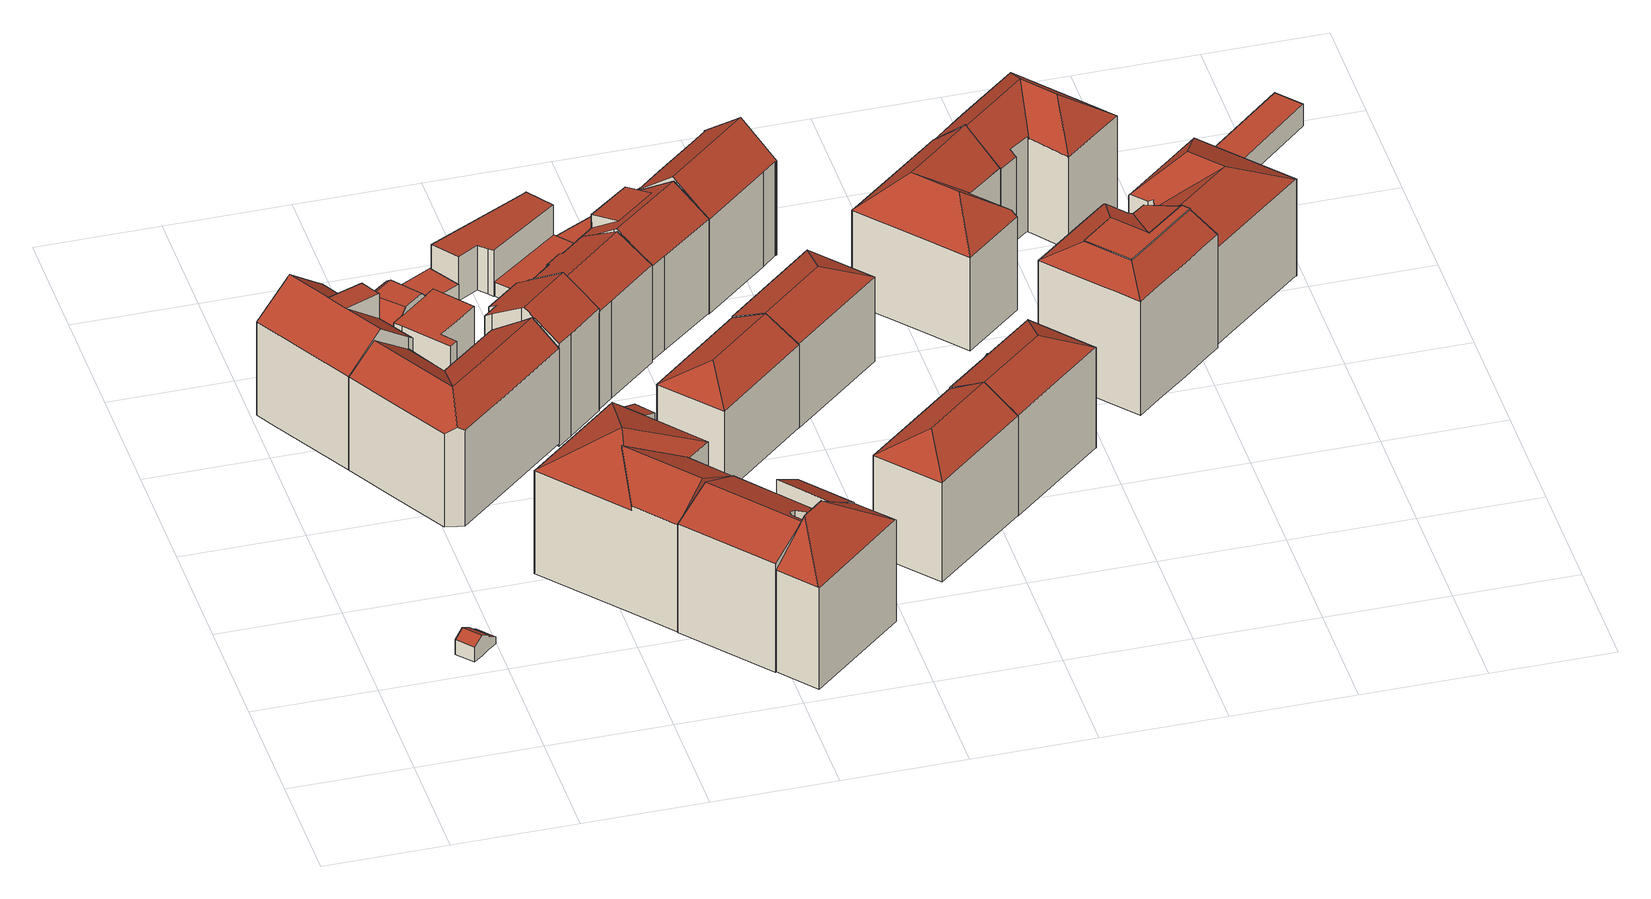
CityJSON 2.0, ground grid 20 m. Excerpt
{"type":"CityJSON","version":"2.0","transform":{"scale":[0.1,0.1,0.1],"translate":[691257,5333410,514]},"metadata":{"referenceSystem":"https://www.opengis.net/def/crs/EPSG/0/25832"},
"CityObjects":{
"building1":{"type":"Building","attributes":{"Gemeindeschluessel":"09162000","HoeheDach":"520.287","HoeheGrund":"516.530","Methode":"2000","NiedrigsteTraufeDesGebaeudes":"517.763","Geometrietyp2DReferenz":"3000","function":"31001_2000","roofType":"3100","measuredHeight":3.76},"geometry":[{"type":"MultiSurface","lod":"2","boundaries":[[[0,1,2,3,4,5,6,7]],[[8,9,10,11]],[[2,1,0,7,12,13,9,8,14]],[[15,10,9,13]],[[2,14,16,3]],[[16,11,10,15,17,6,5,4,3]],[[14,8,11,16]],[[6,17,12,7]],[[13,12,17,15]]],"semantics":{"surfaces":[{"type":"GroundSurface"},{"type":"RoofSurface"},{"type":"WallSurface"}],"values":[0,1,2,2,2,2,1,2,1]}}]},
"building2":{"type":"Building","attributes":{"Gemeindeschluessel":"09162000","HoeheDach":"538.370","HoeheGrund":"515.944","Methode":"2000","NiedrigsteTraufeDesGebaeudes":"533.041","Geometrietyp2DReferenz":"3000","function":"31001_9998","roofType":"3100","measuredHeight":22.43,"storeysAboveGround":5},"geometry":[{"type":"MultiSurface","lod":"2","boundaries":[[[18,19,20]],[[20,19,21,22,23]],[[24,25,21,19,18,26]],[[27,28,20,23,29,30,31]],[[23,32,33,34,35,29]],[[25,36,33,32,22,21]],[[37,31,30,38]],[[39,40,41,28,27]],[[23,22,32]],[[42,34,33,36]],[[43,35,34,42]],[[43,38,30,29,35]],[[28,41,26,18,20]],[[39,44,37,38,43,42,36,25,24,40]],[[24,26,41,40]],[[39,27,31,37,44]]],"semantics":{"surfaces":[{"type":"WallSurface"},{"type":"RoofSurface"},{"type":"GroundSurface"}],"values":[0,1,0,1,1,0,0,0,0,0,0,0,1,2,0,0]}}]},
"building3":{"type":"Building","attributes":{"Gemeindeschluessel":"09162000","HoeheDach":"537.125","HoeheGrund":"515.910","Methode":"2000","NiedrigsteTraufeDesGebaeudes":"531.591","Geometrietyp2DReferenz":"3000","function":"31001_1000","roofType":"3100","measuredHeight":21.21,"storeysAboveGround":6},"geometry":[{"type":"MultiSurface","lod":"2","boundaries":[[[45,46,47,48,49,50,51,52]],[[53,54,55,56,57,58]],[[59,60,61,62,27,39]],[[62,61,63,64,65,66,27]],[[67,45,52,68,40,69]],[[49,48,58,57]],[[70,53,58,48,47,46,64]],[[65,64,46,45,67,69,66]],[[27,66,69,40,71,39]],[[72,73,74,63,61,60]],[[75,73,72,60,59,39,71,40,68,52,51,50,49,57,56,55]],[[74,76,54,53,70,64,63]],[[73,75,55,54,76,74]]],"semantics":{"surfaces":[{"type":"WallSurface"},{"type":"RoofSurface"},{"type":"GroundSurface"}],"values":[0,0,0,1,0,0,1,1,0,0,2,1,0]}}]},
"building4":{"type":"Building","attributes":{"Gemeindeschluessel":"09162000","HoeheDach":"518.890","HoeheGrund":"516.100","Methode":"2000","NiedrigsteTraufeDesGebaeudes":"518.890","Geometrietyp2DReferenz":"3000","function":"31001_2000","roofType":"1000","measuredHeight":2.79},"geometry":[{"type":"MultiSurface","lod":"2","boundaries":[[[77,78,79,80]],[[81,82,79,78,83,84]],[[85,86,82,81,84,87]],[[84,83,78,77,88,87]],[[80,79,82,86]],[[86,85,87,88,77,80]]],"semantics":{"surfaces":[{"type":"WallSurface"},{"type":"RoofSurface"},{"type":"GroundSurface"}],"values":[0,1,0,0,0,2]}}]},
"building5":{"type":"Building","attributes":{"Gemeindeschluessel":"09162000","HoeheDach":"520.556","HoeheGrund":"515.550","Methode":"1000","NiedrigsteTraufeDesGebaeudes":"518.820","Geometrietyp2DReferenz":"3000","function":"31001_2000","roofType":"2100","measuredHeight":5.01},"geometry":[{"type":"MultiSurface","lod":"2","boundaries":[[[89,90,91,92,93,94,95,96]],[[97,98,99,100,101,102,103,104]],[[94,93,92,105,99,98,97,104,95]],[[91,106,100,99,105,92]],[[106,91,90,89,96,103,102,101,100]],[[96,95,104,103]]],"semantics":{"surfaces":[{"type":"WallSurface"},{"type":"RoofSurface"},{"type":"GroundSurface"}],"values":[0,0,1,0,2,0]}}]},
"building6":{"type":"Building","attributes":{"Gemeindeschluessel":"09162000","HoeheDach":"519.174","HoeheGrund":"515.530","Methode":"1000","NiedrigsteTraufeDesGebaeudes":"518.568","Geometrietyp2DReferenz":"3000","function":"31001_2000","roofType":"1000","measuredHeight":3.64},"geometry":[{"type":"MultiSurface","lod":"2","boundaries":[[[107,108,100,109]],[[110,91,100,108]],[[110,111,112,91]],[[112,109,100,91]],[[111,107,109,112]],[[110,108,107,111]]],"semantics":{"surfaces":[{"type":"WallSurface"},{"type":"GroundSurface"},{"type":"RoofSurface"}],"values":[0,1,0,0,2,0]}}]},
"building7":{"type":"Building","attributes":{"Gemeindeschluessel":"09162000","HoeheDach":"526.460","HoeheGrund":"515.941","Methode":"1000","NiedrigsteTraufeDesGebaeudes":"522.475","Geometrietyp2DReferenz":"3000","function":"31001_2000","roofType":"2100","measuredHeight":10.52},"geometry":[{"type":"MultiSurface","lod":"2","boundaries":[[[113,114,115,116]],[[117,118,119,120]],[[121,122,123,124]],[[125,126,115,114,127,123,122,128,129]],[[126,130,131,116,115]],[[119,118,132,133,121,124,134]],[[117,120,113,116,131]],[[119,134,127,114,113,120]],[[124,123,127,134]],[[126,125,133,132,130]],[[121,133,125,129,128,122]],[[132,118,117,131,130]]],"semantics":{"surfaces":[{"type":"RoofSurface"},{"type":"WallSurface"},{"type":"GroundSurface"}],"values":[0,1,1,0,0,2,0,1,1,1,1,1]}}]},
"building8":{"type":"Building","attributes":{"Gemeindeschluessel":"09162000","HoeheDach":"540.580","HoeheGrund":"516.200","Methode":"2000","NiedrigsteTraufeDesGebaeudes":"533.844","Geometrietyp2DReferenz":"3000","function":"31001_1000","roofType":"3500","measuredHeight":24.38,"storeysAboveGround":5},"geometry":[{"type":"MultiSurface","lod":"2","boundaries":[[[135,136,137,138]],[[139,140,141,142,143]],[[144,145,146,147,148,149,150,151]],[[152,153,154,155]],[[156,157,138,137,155,154,158]],[[141,159,158,154,153,160,142]],[[155,137,136,152]],[[161,162,143,142,163,164]],[[165,166,167,168,169,170,171,172,173]],[[170,169,174,175,176,140,139,171]],[[172,171,139,143,162,173]],[[147,177,174,169,168,148]],[[176,178,179,159,141,140]],[[153,152,136,135,180]],[[149,148,168,167,150]],[[161,181,173,162]],[[177,147,146,145,144,182,183,184,185,180,135,138,157,156,179,178,176,175,174]],[[151,150,167,166,165,173,181]],[[156,158,159,179]],[[164,163,160,185,184,183]],[[185,160,153,180]],[[142,160,163]],[[182,144,151,181,161,164,183]]],"semantics":{"surfaces":[{"type":"WallSurface"},{"type":"RoofSurface"},{"type":"GroundSurface"}],"values":[0,1,0,0,0,1,1,1,1,0,0,0,0,0,1,0,2,1,0,0,0,1,0]}}]},
"building9":{"type":"Building","attributes":{"Gemeindeschluessel":"09162000","HoeheDach":"525.472","HoeheGrund":"515.110","Methode":"1000","NiedrigsteTraufeDesGebaeudes":"525.472","Geometrietyp2DReferenz":"3000","function":"31001_1000","roofType":"1000","measuredHeight":10.36,"storeysAboveGround":2},"geometry":[{"type":"MultiSurface","lod":"2","boundaries":[[[186,187,188,189]],[[190,191,192,193]],[[194,189,188,195,191,190]],[[191,195,188,187,196,197,198,199,200,201,202,192]],[[196,187,186,203,204,197]],[[201,200,199,205,206,207,208,202]],[[192,202,208,193]],[[209,204,203,186,189,194,190,193,208,207,206,205]],[[204,209,205,199,198,197]]],"semantics":{"surfaces":[{"type":"WallSurface"},{"type":"RoofSurface"},{"type":"GroundSurface"}],"values":[0,0,0,1,0,0,0,2,0]}}]},
"building10":{"type":"Building","attributes":{"Gemeindeschluessel":"09162000","HoeheDach":"519.028","HoeheGrund":"515.859","Methode":"2000","NiedrigsteTraufeDesGebaeudes":"519.028","Geometrietyp2DReferenz":"3000","function":"31001_2463","roofType":"1000","measuredHeight":3.17},"geometry":[{"type":"MultiSurface","lod":"2","boundaries":[[[210,211,212,213,124,121,133]],[[124,214,215,121]],[[212,216,217,213]],[[121,215,218,133]],[[216,212,211,219]],[[213,217,214,124]],[[219,220,218,215,214,217,216]],[[133,218,220,210]],[[219,211,210,220]]],"semantics":{"surfaces":[{"type":"GroundSurface"},{"type":"WallSurface"},{"type":"RoofSurface"}],"values":[0,1,1,1,1,1,2,1,1]}}]},
"building11":{"type":"Building","attributes":{"Gemeindeschluessel":"09162000","HoeheDach":"539.505","HoeheGrund":"516.150","Methode":"2000","NiedrigsteTraufeDesGebaeudes":"535.061","Geometrietyp2DReferenz":"3000","function":"31001_1000","roofType":"3100","measuredHeight":23.36,"storeysAboveGround":5},"geometry":[{"type":"MultiSurface","lod":"2","boundaries":[[[221,222,223,224]],[[225,226,227,228]],[[229,230,231,232,233,227,226,234,235,236,237,238,239]],[[240,233,232,241]],[[223,239,238,242,243,224]],[[228,227,233,240]],[[225,244,245,246,247,234,226]],[[242,238,237,248]],[[241,232,231,249]],[[244,225,228,240,241,249,250,251,221,224,243,242,248,252,253,254,245]],[[221,251,250,230,229,222]],[[222,229,239,223]],[[249,231,230,250]],[[247,246,255,256]],[[234,247,256,235]],[[236,235,253,252,248,237]],[[254,255,246,245]],[[253,235,256,255,254]]],"semantics":{"surfaces":[{"type":"WallSurface"},{"type":"RoofSurface"},{"type":"GroundSurface"}],"values":[0,0,1,0,0,0,0,0,0,2,0,1,0,1,0,0,0,0]}}]},
"building12":{"type":"Building","attributes":{"Gemeindeschluessel":"09162000","HoeheDach":"538.419","HoeheGrund":"515.450","Methode":"2000","NiedrigsteTraufeDesGebaeudes":"532.883","Geometrietyp2DReferenz":"3000","function":"31001_1000","roofType":"3100","measuredHeight":22.97,"storeysAboveGround":6},"geometry":[{"type":"MultiSurface","lod":"2","boundaries":[[[257,258,259,260]],[[261,262,263,264,265,266]],[[267,268,262,261,266,269,270,271,272,273,274,275,257,260,276,277,278]],[[263,279,280,281,282,283,264]],[[268,267,278,281,280,279]],[[270,269,284,285,286,271]],[[268,279,263,262]],[[285,284,265,264,283,259,258,287,288,289,290,286]],[[273,289,288,274]],[[287,258,257,275,274,288]],[[266,265,284,269]],[[272,290,289,273]],[[283,282,281,278,277,276,260,259]],[[271,286,290,272]]],"semantics":{"surfaces":[{"type":"WallSurface"},{"type":"GroundSurface"},{"type":"RoofSurface"}],"values":[0,0,1,2,0,0,0,2,0,0,0,0,0,0]}}]},
"building13":{"type":"Building","attributes":{"Gemeindeschluessel":"09162000","HoeheDach":"540.253","HoeheGrund":"516.311","Methode":"2000","NiedrigsteTraufeDesGebaeudes":"534.988","Geometrietyp2DReferenz":"3000","function":"31001_1000","roofType":"3200","measuredHeight":23.94},"geometry":[{"type":"MultiSurface","lod":"2","boundaries":[[[291,292,293,294,295]],[[296,297,295,294]],[[298,299,300,297,296]],[[301,302,303,299,298]],[[304,305,293,292]],[[301,306,302]],[[304,303,302,306,305]],[[291,295,297,300]],[[299,303,304,292,291,300]],[[298,296,294,293,305,306,301]]],"semantics":{"surfaces":[{"type":"WallSurface"},{"type":"RoofSurface"},{"type":"GroundSurface"}],"values":[0,1,0,0,0,1,0,0,2,1]}}]},
"building14":{"type":"Building","attributes":{"Gemeindeschluessel":"09162000","HoeheDach":"518.780","HoeheGrund":"516.160","Methode":"1000","NiedrigsteTraufeDesGebaeudes":"518.780","Geometrietyp2DReferenz":"3000","function":"31001_2000","roofType":"1000","measuredHeight":2.62},"geometry":[{"type":"MultiSurface","lod":"2","boundaries":[[[307,308,309,310]],[[311,312,313,314]],[[307,315,316,308]],[[309,314,313,310]],[[316,315,312,311]],[[308,316,311,314,309]],[[307,310,313,312,315]]],"semantics":{"surfaces":[{"type":"WallSurface"},{"type":"RoofSurface"},{"type":"GroundSurface"}],"values":[0,0,0,0,0,1,2]}}]},
"building15":{"type":"Building","attributes":{"Gemeindeschluessel":"09162000","HoeheDach":"519.079","HoeheGrund":"516.060","Methode":"1000","NiedrigsteTraufeDesGebaeudes":"518.449","Geometrietyp2DReferenz":"3000","function":"31001_2000","roofType":"1000","measuredHeight":3.02},"geometry":[{"type":"MultiSurface","lod":"2","boundaries":[[[317,318,319,320]],[[321,322,317,320]],[[323,324,325,326]],[[327,328,329,330]],[[323,328,327,324]],[[323,326,321,320,319,329,328]],[[330,329,319,318]],[[321,326,325,322]],[[322,325,324,327,330,318,317]]],"semantics":{"surfaces":[{"type":"WallSurface"},{"type":"GroundSurface"},{"type":"RoofSurface"}],"values":[0,0,0,0,0,1,0,0,2]}}]},
"building16":{"type":"Building","attributes":{"Gemeindeschluessel":"09162000","HoeheDach":"519.575","HoeheGrund":"516.180","Methode":"2000","NiedrigsteTraufeDesGebaeudes":"518.875","Geometrietyp2DReferenz":"3000","function":"31001_2000","roofType":"1000","measuredHeight":3.4},"geometry":[{"type":"MultiSurface","lod":"2","boundaries":[[[331,332,333,334]],[[335,336,337,338,333,332,339]],[[334,333,338,340]],[[341,331,334,340,342,312,313]],[[342,337,336,312]],[[341,339,332,331]],[[313,335,339,341]],[[340,338,337,342]],[[312,336,335,313]]],"semantics":{"surfaces":[{"type":"WallSurface"},{"type":"RoofSurface"},{"type":"GroundSurface"}],"values":[0,1,0,2,0,0,0,0,0]}}]},
"building17":{"type":"Building","attributes":{"Gemeindeschluessel":"09162000","HoeheDach":"537.341","HoeheGrund":"515.710","Methode":"2000","NiedrigsteTraufeDesGebaeudes":"533.348","Geometrietyp2DReferenz":"3000","function":"31001_1000","roofType":"3100","measuredHeight":21.63,"storeysAboveGround":6},"geometry":[{"type":"MultiSurface","lod":"2","boundaries":[[[343,344,345,346,347,348]],[[349,350,351,352]],[[353,354,355,356]],[[357,358,354,353]],[[359,360,361,362]],[[363,364,365,366,367,368]],[[369,370,358,357]],[[352,351,371,372]],[[373,374,375,376,365,364]],[[368,367,360,359]],[[366,365,376,377,378,345,344,343,355,354,358,370,361,360,367]],[[377,350,349,379,380,378]],[[352,372,374,373,364,363,368,359,362,369,357,353,356,348,347,346,380,379,349]],[[372,371,375,374]],[[362,361,370,369]],[[375,371,351,350,377,376]],[[346,345,378,380]],[[356,355,343,348]]],"semantics":{"surfaces":[{"type":"WallSurface"},{"type":"RoofSurface"},{"type":"GroundSurface"}],"values":[0,0,0,0,0,0,0,0,0,0,1,0,2,0,0,1,0,0]}}]},
"building18":{"type":"Building","attributes":{"Gemeindeschluessel":"09162000","HoeheDach":"524.366","HoeheGrund":"515.865","Methode":"2000","NiedrigsteTraufeDesGebaeudes":"523.505","Geometrietyp2DReferenz":"3000","function":"31001_1000","roofType":"1000","measuredHeight":8.5,"storeysAboveGround":2},"geometry":[{"type":"MultiSurface","lod":"2","boundaries":[[[381,382,383,384]],[[385,386,387,213]],[[388,389,390,391]],[[391,381,384,385,213,212,392,393,394,388]],[[395,394,393,392,396]],[[213,387,397,212]],[[212,397,396,392]],[[394,395,389,388]],[[395,396,397,387,386,383,382,390,389]],[[391,390,382,381]],[[384,383,386,385]]],"semantics":{"surfaces":[{"type":"WallSurface"},{"type":"GroundSurface"},{"type":"RoofSurface"}],"values":[0,0,0,1,0,0,0,0,2,0,0]}}]},
"building19":{"type":"Building","attributes":{"Gemeindeschluessel":"09162000","HoeheDach":"519.159","HoeheGrund":"516.010","Methode":"1000","NiedrigsteTraufeDesGebaeudes":"519.159","Geometrietyp2DReferenz":"3000","function":"31001_2000","roofType":"1000","measuredHeight":3.15},"geometry":[{"type":"MultiSurface","lod":"2","boundaries":[[[398,399,400,401,402]],[[403,404,399,398,402,405]],[[404,406,400,399]],[[400,406,407,401]],[[404,403,405,407,406]],[[402,401,407,405]]],"semantics":{"surfaces":[{"type":"RoofSurface"},{"type":"WallSurface"},{"type":"GroundSurface"}],"values":[0,1,1,1,2,1]}}]},
"building20":{"type":"Building","attributes":{"Gemeindeschluessel":"09162000","HoeheDach":"518.597","HoeheGrund":"515.990","Methode":"2000","NiedrigsteTraufeDesGebaeudes":"518.597","Geometrietyp2DReferenz":"3000","function":"31001_2463","roofType":"1000","measuredHeight":2.61},"geometry":[{"type":"MultiSurface","lod":"2","boundaries":[[[408,409,410,411]],[[412,413,414,415]],[[416,417,413,412]],[[415,414,409,408]],[[408,411,418,416,412,415]],[[418,419,417,416]],[[414,413,417,419,410,409]],[[411,410,419,418]]],"semantics":{"surfaces":[{"type":"WallSurface"},{"type":"GroundSurface"},{"type":"RoofSurface"}],"values":[0,0,0,0,1,0,2,0]}}]},
"building21":{"type":"Building","attributes":{"Gemeindeschluessel":"09162000","HoeheDach":"534.620","HoeheGrund":"516.030","Methode":"1000","NiedrigsteTraufeDesGebaeudes":"531.258","Geometrietyp2DReferenz":"3000","function":"31001_1000","roofType":"3200","measuredHeight":18.59,"storeysAboveGround":5},"geometry":[{"type":"MultiSurface","lod":"2","boundaries":[[[420,421,422,423,424,425]],[[426,420,425,427]],[[428,427,425,424]],[[421,420,426,429]],[[429,426,427]],[[430,428,424,423,422]],[[422,421,429,430]],[[430,429,427,428]]],"semantics":{"surfaces":[{"type":"WallSurface"},{"type":"RoofSurface"},{"type":"GroundSurface"}],"values":[0,1,0,1,1,2,0,0]}}]},
"building22":{"type":"Building","attributes":{"Gemeindeschluessel":"09162000","HoeheDach":"537.680","HoeheGrund":"516.004","Methode":"2000","NiedrigsteTraufeDesGebaeudes":"532.908","Geometrietyp2DReferenz":"3000","function":"31001_1000","roofType":"3100","measuredHeight":21.68,"storeysAboveGround":6},"geometry":[{"type":"MultiSurface","lod":"2","boundaries":[[[431,432,433,434]],[[435,436,437,438,439]],[[440,438,437,441,442,443,444,445,446,433,432,447,448]],[[449,450,451,440,448]],[[452,434,433,446,453,454,443,442]],[[445,453,446]],[[452,442,441,455]],[[449,456,431,434,452,455,436,435,457,450]],[[449,448,447,456]],[[457,458,451,450]],[[440,451,458,439,438]],[[455,441,437,436]],[[456,447,432,431]],[[445,444,454,453]],[[435,439,458,457]],[[443,454,444]]],"semantics":{"surfaces":[{"type":"WallSurface"},{"type":"RoofSurface"},{"type":"GroundSurface"}],"values":[0,0,1,0,0,0,0,2,0,0,1,0,0,1,0,0]}}]},
"building23":{"type":"Building","attributes":{"Gemeindeschluessel":"09162000","HoeheDach":"518.064","HoeheGrund":"515.279","Methode":"2000","NiedrigsteTraufeDesGebaeudes":"518.064","Geometrietyp2DReferenz":"3000","function":"31001_2463","roofType":"1000","measuredHeight":2.79,"storeysAboveGround":1},"geometry":[{"type":"MultiSurface","lod":"2","boundaries":[[[459,460,461,462]],[[463,464,465,466]],[[467,468,469,470]],[[471,472,473,474]],[[475,476,477,478]],[[479,480,473,472]],[[467,470,464,463]],[[462,461,481,482]],[[483,478,477,484]],[[482,481,476,475]],[[466,465,480,479]],[[477,476,481,461,460,474,473,480,465,464,470,469,485,484]],[[486,485,469,468]],[[471,459,462,482,475,478,483,486,468,467,463,466,479,472]],[[483,484,485,486]],[[459,471,474,460]]],"semantics":{"surfaces":[{"type":"WallSurface"},{"type":"RoofSurface"},{"type":"GroundSurface"}],"values":[0,0,0,0,0,0,0,0,0,0,0,1,0,2,0,0]}}]},
"building24":{"type":"Building","attributes":{"Gemeindeschluessel":"09162000","HoeheDach":"538.173","HoeheGrund":"516.070","Methode":"1000","NiedrigsteTraufeDesGebaeudes":"534.449","Geometrietyp2DReferenz":"3000","function":"31001_1000","roofType":"3200","measuredHeight":22.1,"storeysAboveGround":6},"geometry":[{"type":"MultiSurface","lod":"2","boundaries":[[[487,488,489]],[[490,491,487,492]],[[488,493,494,489]],[[495,489,494,496]],[[493,491,490,497,496,494]],[[492,487,489,495]],[[492,495,496,497,490]],[[491,493,488,487]]],"semantics":{"surfaces":[{"type":"RoofSurface"},{"type":"WallSurface"},{"type":"GroundSurface"}],"values":[0,1,0,1,1,1,2,0]}}]},
"building25":{"type":"Building","attributes":{"Gemeindeschluessel":"09162000","HoeheDach":"534.721","HoeheGrund":"515.850","Methode":"1000","NiedrigsteTraufeDesGebaeudes":"531.444","Geometrietyp2DReferenz":"3000","function":"31001_1000","roofType":"3200","measuredHeight":18.87,"storeysAboveGround":5},"geometry":[{"type":"MultiSurface","lod":"2","boundaries":[[[498,499,500,501]],[[502,501,500,503]],[[504,505,506,507]],[[506,505,508,499,498]],[[507,509,502,503,504]],[[509,507,506,498,501,502]],[[508,500,499]],[[508,505,504,503,500]]],"semantics":{"surfaces":[{"type":"RoofSurface"},{"type":"WallSurface"},{"type":"GroundSurface"}],"values":[0,1,1,0,2,1,0,1]}}]},
"building26":{"type":"Building","attributes":{"Gemeindeschluessel":"09162000","HoeheDach":"538.390","HoeheGrund":"515.826","Methode":"2000","NiedrigsteTraufeDesGebaeudes":"533.188","Geometrietyp2DReferenz":"3000","function":"31001_1000","roofType":"3100","measuredHeight":22.56,"storeysAboveGround":6},"geometry":[{"type":"MultiSurface","lod":"2","boundaries":[[[510,511,512,513,514,515,516,517,518]],[[519,515,514,520]],[[521,517,516,522]],[[523,524,525,526]],[[522,516,515,519]],[[527,528,529,530,523,526,531,521,522,519,520,532]],[[528,533,534,529]],[[526,525,510,518,531]],[[529,534,535,530]],[[530,535,524,523]],[[525,524,535,534,533,511,510]],[[520,514,513,532]],[[527,512,511,533,528]],[[532,513,512,527]],[[531,518,517,521]]],"semantics":{"surfaces":[{"type":"RoofSurface"},{"type":"WallSurface"},{"type":"GroundSurface"}],"values":[0,1,1,1,1,2,1,1,1,1,0,1,1,1,1]}}]},
"building27":{"type":"Building","attributes":{"Gemeindeschluessel":"09162000","HoeheDach":"538.137","HoeheGrund":"516.000","Methode":"1000","NiedrigsteTraufeDesGebaeudes":"534.632","Geometrietyp2DReferenz":"3000","function":"31001_1000","roofType":"3200","measuredHeight":22.14,"storeysAboveGround":6},"geometry":[{"type":"MultiSurface","lod":"2","boundaries":[[[536,537,538,539]],[[540,541,542,543,544]],[[545,546,536,539,547,548]],[[546,549,542,541,537,536]],[[537,541,540,538]],[[549,546,545,548,543,542]],[[548,547,544,543]],[[539,538,540,544,547]]],"semantics":{"surfaces":[{"type":"RoofSurface"},{"type":"WallSurface"},{"type":"GroundSurface"}],"values":[0,1,1,1,0,2,1,0]}}]},
"building28":{"type":"Building","attributes":{"Gemeindeschluessel":"09162000","HoeheDach":"518.660","HoeheGrund":"515.470","Methode":"2000","NiedrigsteTraufeDesGebaeudes":"517.905","Geometrietyp2DReferenz":"3000","function":"31001_2000","roofType":"3100","measuredHeight":3.19},"geometry":[{"type":"MultiSurface","lod":"2","boundaries":[[[550,551,552,553]],[[554,550,553,555]],[[556,552,551,557]],[[555,553,552,556,558,559]],[[560,554,555,559]],[[561,560,559,558,556,557]],[[560,561,557,551,550,554]]],"semantics":{"surfaces":[{"type":"RoofSurface"},{"type":"WallSurface"},{"type":"GroundSurface"}],"values":[0,0,1,1,1,2,1]}}]},
"building29":{"type":"Building","attributes":{"Gemeindeschluessel":"09162000","HoeheDach":"537.054","HoeheGrund":"514.520","Methode":"2000","NiedrigsteTraufeDesGebaeudes":"531.665","Geometrietyp2DReferenz":"3000","function":"31001_1000","roofType":"3200","measuredHeight":22.53,"storeysAboveGround":5},"geometry":[{"type":"MultiSurface","lod":"2","boundaries":[[[562,563,564,565,566,567]],[[568,569,570,571,572,573]],[[574,575,576,565,564,577]],[[578,579,580,581,562,567]],[[582,583,584,585,575,574]],[[586,587,588,589,579,578,567,566,565,576,575,585,584]],[[572,582,574,577,590,573]],[[589,591,580,579]],[[583,582,572]],[[573,590,577,564,563,562]],[[581,580,569,568,573,562]],[[591,570,569,580]],[[587,586,584,583,572,571]],[[570,591,589,588,587,571]]],"semantics":{"surfaces":[{"type":"WallSurface"},{"type":"RoofSurface"},{"type":"GroundSurface"}],"values":[0,1,0,0,0,2,1,0,1,1,1,1,0,0]}}]},
"building30":{"type":"Building","attributes":{"Gemeindeschluessel":"09162000","HoeheDach":"538.602","HoeheGrund":"514.780","Methode":"2000","NiedrigsteTraufeDesGebaeudes":"535.761","Geometrietyp2DReferenz":"3000","function":"31001_1000","roofType":"2100","measuredHeight":23.82,"storeysAboveGround":5},"geometry":[{"type":"MultiSurface","lod":"2","boundaries":[[[592,593,594,595,596,597,598,599]],[[600,601,602,603,604,605,606,607,608,609]],[[610,611,612,604,603,613,614,615,616]],[[617,618,619,620,616,621,622,623,624,625]],[[626,627,601,600,628,629]],[[624,630,631,632,633,634,635,625]],[[636,637,638,639,602,601,627,626,640,641]],[[642,640,626,629]],[[643,644,645,620,619,618,617,625,635,634,633,646,598,597,596,595,608,607,606,605]],[[623,622,621,616,615,647,648,624]],[[629,592,599,649,642]],[[648,642,649,632,631,630,624]],[[620,645,644,643,605,604,612,611,610,616]],[[649,599,598,646,633,632]],[[629,628,600,609,594,593,592]],[[615,614,613,603,602,639,638,637]],[[647,615,637,636,641,648]],[[648,641,640,642]],[[595,594,609,608]]],"semantics":{"surfaces":[{"type":"WallSurface"},{"type":"RoofSurface"},{"type":"GroundSurface"}],"values":[0,0,1,0,0,0,1,0,2,1,1,1,0,0,1,0,0,0,0]}}]},
"building31":{"type":"Building","attributes":{"Gemeindeschluessel":"09162000","HoeheDach":"536.808","HoeheGrund":"514.620","Methode":"2000","NiedrigsteTraufeDesGebaeudes":"531.406","Geometrietyp2DReferenz":"3000","function":"31001_1000","roofType":"3200","measuredHeight":22.19,"storeysAboveGround":5},"geometry":[{"type":"MultiSurface","lod":"2","boundaries":[[[650,651,652,653,654,655]],[[656,657,652,651]],[[658,659,660,661,662,663]],[[664,665,666,667,668,669]],[[670,671,660,659]],[[672,673,674,656,651,650,655,667,666]],[[675,676,654,677,678,679]],[[680,663,662,675,679,681]],[[674,673,672,666,665,664,682,670,659,658,663,680,681,683,684,685,686]],[[662,661,660,671,687,669,668,667,655,654,676,675]],[[688,657,686,685,684,677]],[[679,678,677,684,683,681]],[[686,657,656,674]],[[653,652,657,688,677,654]],[[687,671,670,682,664,669]]],"semantics":{"surfaces":[{"type":"RoofSurface"},{"type":"WallSurface"},{"type":"GroundSurface"}],"values":[0,0,1,1,1,1,0,1,2,0,1,1,1,0,1]}}]},
"building32":{"type":"Building","attributes":{"Gemeindeschluessel":"09162000","HoeheDach":"538.490","HoeheGrund":"515.540","Methode":"2000","NiedrigsteTraufeDesGebaeudes":"533.399","Geometrietyp2DReferenz":"3000","function":"31001_1000","roofType":"3200","measuredHeight":22.95,"storeysAboveGround":4},"geometry":[{"type":"MultiSurface","lod":"2","boundaries":[[[689,690,691,692,693,694]],[[695,696,697,698,699,700,701]],[[698,697,702,703,704,699]],[[705,701,700,706]],[[706,700,699,704,707,708]],[[692,709,695,710,693]],[[710,711,712,713,714,715]],[[693,710,715,694]],[[716,717,718,705,706,708]],[[691,719,696,695,709,692]],[[718,712,711,710,695,701,705]],[[713,712,718,717]],[[690,720,721,702,697,696,719,691]],[[721,720,690,689,694,715,714,713,717,716,708,707,704,703,702]]],"semantics":{"surfaces":[{"type":"WallSurface"},{"type":"RoofSurface"},{"type":"GroundSurface"}],"values":[0,1,0,1,0,1,0,0,0,1,1,0,0,2]}}]},
"building33":{"type":"Building","attributes":{"Gemeindeschluessel":"09162000","HoeheDach":"518.488","HoeheGrund":"514.820","Methode":"1000","NiedrigsteTraufeDesGebaeudes":"518.488","Geometrietyp2DReferenz":"3000","function":"31001_2000","roofType":"1000","measuredHeight":3.67},"geometry":[{"type":"MultiSurface","lod":"2","boundaries":[[[722,723,724,725]],[[726,727,728,729,730,731]],[[728,727,723,722]],[[725,724,732,733]],[[724,723,727,726,731,734,732]],[[732,734,731,730,735,733]],[[725,733,735,730,729,728,722]]],"semantics":{"surfaces":[{"type":"WallSurface"},{"type":"RoofSurface"},{"type":"GroundSurface"}],"values":[0,0,0,0,1,0,2]}}]},
"building34":{"type":"Building","attributes":{"Gemeindeschluessel":"09162000","HoeheDach":"518.494","HoeheGrund":"514.520","Methode":"1000","NiedrigsteTraufeDesGebaeudes":"518.494","Geometrietyp2DReferenz":"3000","function":"31001_2000","roofType":"1000","measuredHeight":3.97},"geometry":[{"type":"MultiSurface","lod":"2","boundaries":[[[736,737,738,739,740,741,742,743,744,745,746]],[[739,738,737,747,748,727]],[[749,750,751,745,744,743]],[[746,752,753,736]],[[745,751,752,746]],[[754,731,755,727,748,747,753,752,751,750,749]],[[736,753,747,737]],[[742,741,731,754,749,743]],[[740,739,727,755,731,741]]],"semantics":{"surfaces":[{"type":"GroundSurface"},{"type":"WallSurface"},{"type":"RoofSurface"}],"values":[0,1,1,1,1,2,1,1,1]}}]}
},
"vertices":[
[178,228,25],[164,215,25],[150,204,25],[127,230,25],[141,242,25],[155,254,25],[169,266,25],[192,239,25],[164,215,63],[178,228,52],[155,254,52],[141,242,63],[192,239,38],[178,228,49],[150,204,52],[155,254,49],[127,230,52],[169,266,38],
[182,852,190],[182,852,236],[122,819,244],[178,859,236],[164,884,236],[104,852,244],[217,790,19],[178,859,19],[217,790,191],[99,722,191],[158,756,244],[64,923,244],[60,921,240],[4,891,191],[164,884,190],[138,930,191],[123,956,191],[104,945,208],[138,930,19],[4,891,19],[60,921,19],[99,722,19],[208,785,19],[208,785,199],[123,956,19],[104,945,19],[19,864,19],
[245,719,177],[246,720,176],[247,720,176],[340,797,177],[340,797,19],[247,720,19],[246,720,19],[245,719,19],[387,740,231],[418,702,195],[418,702,19],[387,740,19],[375,755,19],[375,755,217],[147,637,19],[198,548,19],[198,548,191],[147,637,191],[217,544,202],[227,605,231],[189,673,231],[145,749,231],[244,719,177],[244,719,19],[208,785,177],[284,653,231],[145,749,19],[217,544,19],[229,542,19],[229,542,195],[309,610,19],[309,610,195],
[219,882,21],[219,882,49],[253,821,49],[253,821,21],[181,853,49],[216,790,49],[212,878,49],[178,859,49],[181,853,21],[216,790,21],[178,859,21],[212,878,21],
[210,898,15],[219,882,15],[253,821,15],[253,821,48],[219,882,48],[210,898,48],[206,905,48],[206,905,15],[237,921,60],[273,878,64],[293,854,66],[293,854,15],[273,878,15],[237,921,15],[236,922,15],[236,922,60],[289,850,64],[289,850,15],
[329,810,52],[329,810,15],[293,854,52],[288,777,15],[288,777,46],[253,821,46],
[251,953,125],[283,980,125],[248,1024,125],[212,996,125],[182,988,94],[182,988,19],[227,933,19],[227,933,91],[276,1037,19],[276,1037,92],[277,1036,92],[277,1036,19],[258,1070,85],[253,1066,92],[306,999,93],[273,1042,91],[273,1043,91],[174,1004,92],[176,999,98],[174,1004,19],[258,1070,19],[306,999,19],
[488,534,22],[488,534,199],[511,506,198],[511,506,22],[519,359,212],[519,359,213],[562,396,213],[430,396,266],[424,363,252],[461,199,22],[466,203,22],[518,247,22],[540,266,22],[540,266,223],[518,247,223],[466,203,223],[461,199,220],[465,515,211],[465,515,212],[489,487,212],[489,487,211],[488,487,22],[489,487,22],[488,487,212],[563,397,212],[452,530,212],[408,263,212],[420,363,251],[296,397,212],[295,397,212],[423,359,258],[464,310,258],[514,251,258],[569,291,223],[573,294,220],[520,358,220],[519,359,220],[424,363,256],[420,363,258],[573,294,22],[520,358,22],[519,359,22],[569,291,22],[562,396,22],[563,397,22],[465,515,22],[408,263,220],[408,263,22],[295,397,22],[296,397,22],[452,530,22],
[305,864,11],[305,864,115],[293,854,115],[293,854,11],[236,922,11],[236,922,115],[227,933,115],[227,933,11],[275,876,11],[275,876,115],[287,886,115],[287,887,115],[319,913,115],[353,940,115],[353,941,115],[321,981,115],[306,999,115],[287,886,11],[287,887,11],[353,940,11],[353,941,11],[321,981,11],[306,999,11],[319,913,11],
[250,1086,19],[340,1135,19],[340,1132,19],[369,1084,19],[277,1036,50],[276,1037,50],[340,1132,50],[369,1084,50],[258,1070,50],[340,1135,50],[250,1086,50],
[575,64,21],[575,64,222],[461,199,222],[461,199,21],[667,145,21],[667,145,232],[653,160,233],[653,160,21],[629,113,255],[635,118,251],[619,138,251],[621,152,246],[631,161,240],[685,159,221],[623,234,221],[621,236,221],[573,294,221],[540,266,241],[517,246,255],[631,161,21],[621,152,21],[540,266,21],[517,246,21],[685,159,21],[732,194,21],[732,194,211],[685,159,247],[573,294,21],[619,138,21],[635,118,21],[629,113,21],[621,236,21],[623,234,21],[667,272,21],[667,272,211],[623,234,247],
[416,868,14],[416,868,203],[455,822,242],[455,822,14],[378,751,14],[418,702,14],[418,702,203],[378,751,244],[375,755,241],[375,755,14],[498,771,14],[442,722,14],[340,797,14],[337,801,14],[332,806,14],[356,826,14],[347,837,14],[403,883,14],[415,868,14],[457,819,14],[474,800,14],[499,771,14],[442,722,203],[498,771,203],[499,771,203],[474,800,228],[457,819,244],[340,797,206],[337,801,202],[332,806,198],[415,868,202],[403,883,190],[347,837,189],[356,826,198],
[732,194,23],[667,145,23],[667,145,263],[668,145,262],[732,194,210],[779,136,211],[780,136,211],[625,4,210],[625,4,23],[780,136,23],[624,5,211],[575,64,211],[575,64,23],[635,118,23],[635,118,262],[634,117,262],
[620,334,22],[620,334,48],[581,380,48],[581,380,22],[629,406,48],[629,406,22],[622,415,22],[622,415,48],[661,369,22],[661,369,48],
[620,334,51],[661,369,51],[661,369,21],[620,334,21],[651,299,21],[651,299,45],[675,309,21],[675,309,45],[669,314,45],[669,314,21],[696,326,44],[696,326,21],[686,338,21],[686,338,46],
[617,476,22],[617,476,52],[634,456,52],[634,456,22],[622,415,56],[629,406,56],[676,446,49],[654,472,49],[589,453,56],[654,472,22],[589,453,22],[676,446,22],
[486,927,197],[494,933,197],[524,959,197],[524,959,17],[494,933,17],[486,927,17],[606,863,17],[606,863,197],[524,793,197],[524,793,17],[456,909,17],[456,909,194],[482,932,193],[482,932,17],[459,905,17],[459,905,197],[418,870,17],[418,870,197],[420,871,197],[420,871,17],[416,867,17],[455,822,17],[455,822,231],[416,867,197],[416,868,197],[416,868,17],[441,890,17],[441,890,197],[500,772,197],[500,772,17],[458,819,17],[499,771,17],[499,771,197],[458,819,233],[565,911,233],[562,915,230],[565,911,17],[562,915,17],
[422,1081,19],[422,1081,104],[416,1089,103],[416,1089,19],[403,1104,19],[403,1104,101],[369,1084,101],[511,1221,19],[511,1221,95],[539,1171,101],[539,1171,19],[508,1219,19],[509,1220,19],[510,1221,19],[510,1221,95],[508,1219,95],[340,1132,95],
[661,369,52],[686,338,52],[733,379,52],[676,446,52],[629,406,52],[661,369,20],[686,338,20],[629,406,20],[733,379,20],[676,446,20],
[422,1081,20],[422,1081,46],[539,1171,46],[539,1171,20],[459,1039,20],[459,1039,46],[424,1079,46],[424,1079,20],[571,1129,20],[571,1129,46],[572,1131,20],[572,1131,46],
[733,690,206],[772,644,173],[772,644,20],[733,690,20],[694,736,20],[694,736,173],[627,599,206],[542,606,173],[542,606,20],[621,514,173],[621,514,20],
[520,964,20],[520,964,189],[543,983,189],[543,983,20],[719,955,20],[637,1053,20],[637,1053,193],[678,1004,237],[719,955,194],[565,912,237],[635,1055,190],[633,1054,190],[613,1038,190],[644,1002,223],[578,948,223],[546,986,189],[524,959,194],[562,915,234],[562,915,20],[606,863,20],[606,863,194],[633,1054,20],[546,986,214],[613,1038,215],[635,1055,20],[524,959,20],[630,883,20],[630,883,194],
[671,1098,13],[671,1098,41],[679,1089,41],[679,1089,13],[671,1241,13],[671,1241,41],[702,1259,41],[702,1259,13],[671,1240,13],[539,1171,13],[539,1171,41],[671,1240,41],[620,1159,13],[735,1218,13],[735,1218,41],[620,1159,41],[635,1055,13],[635,1055,41],[633,1054,41],[633,1054,13],[705,1255,13],[705,1255,41],[637,1053,41],[637,1053,13],[571,1129,13],[571,1129,41],[572,1131,41],[572,1131,13],
[873,216,204],[880,302,242],[793,309,204],[1026,345,21],[1026,345,205],[873,216,21],[987,392,242],[947,439,204],[793,309,21],[947,439,21],[987,392,21],
[733,690,207],[839,781,207],[846,866,175],[694,736,175],[694,736,19],[846,866,19],[924,774,19],[924,774,174],[772,644,175],[772,644,19],[924,774,175],[733,690,19],
[677,1005,244],[814,1121,244],[772,1171,192],[771,1170,192],[772,1168,194],[771,1167,194],[746,1145,194],[679,1089,194],[637,1053,194],[771,1167,18],[772,1168,18],[679,1089,18],[746,1145,18],[828,1047,18],[828,1047,192],[719,955,192],[719,955,18],[772,1171,18],[855,1070,18],[854,1069,18],[852,1068,18],[637,1053,18],[771,1170,18],[855,1070,192],[854,1069,192],[852,1068,192],
[1026,345,206],[1182,477,206],[1096,484,241],[987,392,241],[1103,570,207],[1183,477,206],[1183,477,20],[1103,570,20],[1103,570,206],[987,392,20],[1026,345,20],[947,439,206],[947,439,20],[1182,477,20],
[1163,614,47],[1176,625,39],[1093,723,39],[1080,712,47],[1150,604,39],[1067,701,39],[1093,723,15],[1176,625,15],[1080,712,15],[1067,701,15],[1150,604,15],[1163,614,15],
[935,940,177],[1038,1027,177],[1098,1077,177],[1098,1077,5],[1038,1027,5],[935,940,5],[1065,892,231],[1081,874,231],[1160,867,186],[1109,928,185],[1117,935,177],[1026,938,231],[1138,1028,227],[1138,1028,5],[1136,1031,5],[1136,1031,231],[1014,849,5],[1073,780,5],[1073,780,177],[1014,849,177],[1175,984,177],[1176,983,177],[1176,983,5],[1175,984,5],[1117,935,5],[1109,928,5],[1160,867,5],[1167,859,5],[1077,981,231],[1167,859,177],
[1320,769,218],[1321,769,218],[1322,769,218],[1322,769,8],[1321,769,8],[1320,769,8],[1313,769,8],[1313,769,220],[1386,733,244],[1386,733,246],[1396,721,246],[1396,721,244],[1428,684,218],[1428,684,8],[1396,721,8],[1386,733,8],[1342,785,8],[1342,785,218],[1310,585,218],[1363,629,218],[1407,667,218],[1375,704,244],[1331,667,244],[1278,622,244],[1273,553,218],[1186,655,8],[1231,602,8],[1241,591,8],[1273,553,8],[1241,591,218],[1231,602,218],[1186,655,218],[1154,693,218],[1154,693,8],[1321,679,246],[1365,716,246],[1365,716,244],[1321,679,244],[1191,724,218],[1244,769,218],[1285,803,218],[1285,803,8],[1244,769,8],[1191,724,8],[1268,634,246],[1278,622,246],[1331,667,246],[1375,704,246],[1276,732,246],[1223,687,246],[1276,732,244],[1407,667,8],[1363,629,8],[1310,585,8],[1287,800,8],[1268,634,244],[1223,687,244],[1287,800,220],
[1238,1037,179],[1280,983,177],[1288,1071,228],[1284,1076,228],[1245,1123,228],[1236,1039,179],[1280,983,176],[1378,1063,176],[1175,984,6],[1176,983,6],[1176,983,175],[1175,984,176],[1138,1028,225],[1138,1028,6],[1200,1016,6],[1231,1040,6],[1234,1042,6],[1234,1042,181],[1231,1040,181],[1200,1016,183],[1207,1008,6],[1207,1008,174],[1236,1039,6],[1238,1037,6],[1280,983,6],[1136,1031,228],[1196,1081,228],[1255,1210,176],[1157,1128,176],[1098,1077,176],[1136,1031,6],[1098,1077,6],[1205,1009,6],[1157,1128,6],[1255,1210,6],[1333,1117,6],[1378,1063,6],[1205,1009,176],[1333,1117,176],
[1385,735,15],[1428,684,15],[1428,684,194],[1385,735,245],[1342,785,195],[1342,785,15],[1474,810,245],[1585,817,194],[1586,817,194],[1499,919,194],[1467,956,194],[1466,956,194],[1431,861,245],[1586,817,15],[1499,919,15],[1467,956,15],[1337,843,197],[1335,845,194],[1466,956,15],[1335,845,15],[1406,752,245],[1363,803,194],[1363,804,195],[1366,817,200],[1366,817,15],[1363,804,15],[1363,803,15],[1337,843,15],[1358,818,15],[1358,818,197],[1449,702,194],[1449,702,15],[1585,817,15],
[1505,1000,8],[1505,1000,45],[1463,964,45],[1463,964,8],[1497,1011,45],[1503,1002,45],[1503,1002,8],[1497,1011,8],[1475,1044,8],[1475,1044,45],[1429,1005,45],[1429,1005,8],[1472,1041,45],[1472,1041,8],
[1545,1050,5],[1550,1044,5],[1507,1006,5],[1503,1002,5],[1478,1040,5],[1475,1044,5],[1468,1052,5],[1467,1053,5],[1539,1115,5],[1666,1227,5],[1699,1188,5],[1550,1044,45],[1507,1006,45],[1467,1053,45],[1539,1115,45],[1666,1227,45],[1699,1188,45],[1545,1050,45],[1468,1052,45],[1478,1040,45]
]}
